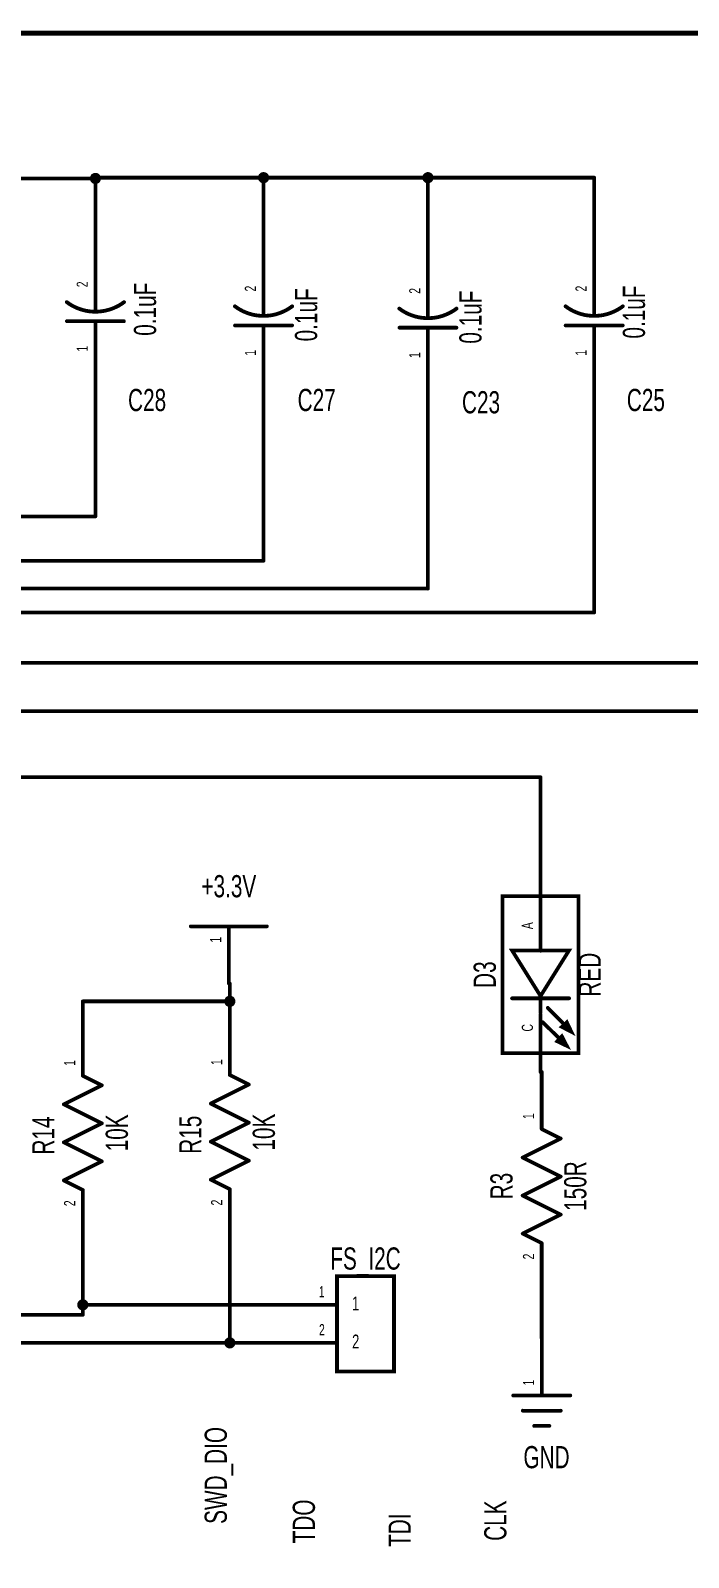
# Model space of a CAD drawing. Extents: x -0.3 to 11.2, y -0.5 to 7.6.
# Drawn here: x 7.19 to 8.919, y 3.548 to 7.561 of the extents above; entities that cross this region are included whole.
import ezdxf
from ezdxf.enums import TextEntityAlignment as Align

# ---------------------------------------------------------------- set-up
doc = ezdxf.new("R2010")
doc.units = 0
for name, color, linetype in [('Element', 253, 'CONTINUOUS'), ('Net', 50, 'CONTINUOUS'), ('Pin', 50, 'CONTINUOUS'), ('Titles', 253, 'CONTINUOUS')]:
    doc.layers.add(name, color=color, linetype=linetype)

msp = doc.modelspace()

# ---------------------------------------------------------------- linework, layer by layer
at = {"layer": 'Element', "linetype": 'CONTINUOUS'}
for points, const_width in [([(7.3607, 6.8224), (7.3607, 6.8604)], 0.0098), ([(7.2855, 6.8476), (7.2921, 6.8429), (7.299, 6.8387), (7.3061, 6.835), (7.3135, 6.8317), (7.3211, 6.8289), (7.3288, 6.8266), (7.3367, 6.8247), (7.3446, 6.8234), (7.3527, 6.8227), (7.3607, 6.8224), (7.3688, 6.8227), (7.3768, 6.8235), (7.3848, 6.8248), (7.3927, 6.8266), (7.4004, 6.8289), (7.408, 6.8317), (7.4153, 6.835), (7.4225, 6.8387), (7.4294, 6.8429), (7.436, 6.8476)], 0.01), ([(7.7275, 6.8366), (7.7341, 6.8319), (7.741, 6.8277), (7.7481, 6.8239), (7.7555, 6.8207), (7.763, 6.8179), (7.7708, 6.8155), (7.7786, 6.8137), (7.7866, 6.8124), (7.7946, 6.8117), (7.8027, 6.8114), (7.8108, 6.8117), (7.8188, 6.8124), (7.8268, 6.8137), (7.8346, 6.8155), (7.8424, 6.8179), (7.8499, 6.8207), (7.8573, 6.824), (7.8644, 6.8277), (7.8713, 6.8319), (7.8779, 6.8366)], 0.01), ([(7.8027, 6.8114), (7.8027, 6.8494)], 0.0098), ([(8.1595, 6.8306), (8.1661, 6.8259), (8.173, 6.8217), (8.1801, 6.8179), (8.1875, 6.8147), (8.195, 6.8119), (8.2028, 6.8095), (8.2106, 6.8077), (8.2186, 6.8064), (8.2266, 6.8057), (8.2347, 6.8054), (8.2428, 6.8057), (8.2508, 6.8064), (8.2588, 6.8077), (8.2666, 6.8095), (8.2744, 6.8119), (8.2819, 6.8147), (8.2893, 6.818), (8.2964, 6.8217), (8.3033, 6.8259), (8.3099, 6.8306)], 0.01), ([(8.2347, 6.8054), (8.2347, 6.8434)], 0.0098), ([(8.5965, 6.8366), (8.6031, 6.8319), (8.61, 6.8277), (8.6171, 6.8239), (8.6245, 6.8207), (8.632, 6.8179), (8.6398, 6.8155), (8.6476, 6.8137), (8.6556, 6.8124), (8.6636, 6.8117), (8.6717, 6.8114), (8.6798, 6.8117), (8.6878, 6.8124), (8.6958, 6.8137), (8.7036, 6.8155), (8.7114, 6.8179), (8.7189, 6.8207), (8.7263, 6.824), (8.7334, 6.8277), (8.7403, 6.8319), (8.7469, 6.8366)], 0.01), ([(8.6717, 6.8114), (8.6717, 6.8494)], 0.0098), ([(7.4357, 6.7974), (7.2857, 6.7974)], 0.0098), ([(7.3607, 6.7604), (7.3607, 6.7974)], 0.0098), ([(7.8777, 6.7864), (7.7277, 6.7864)], 0.0098), ([(7.8027, 6.7494), (7.8027, 6.7864)], 0.0098), ([(8.3097, 6.7804), (8.1597, 6.7804)], 0.0098), ([(8.2347, 6.7434), (8.2347, 6.7804)], 0.0098), ([(8.7467, 6.7864), (8.5967, 6.7864)], 0.0098), ([(8.6717, 6.7494), (8.6717, 6.7864)], 0.0098), ([(8.4307, 5.2864), (8.6307, 5.2864), (8.6307, 4.8739), (8.4307, 4.8739), (8.4307, 5.2864)], 0.0098), ([(7.6114, 5.2069), (7.8114, 5.2069)], 0.0098), ([(8.5307, 5.1799), (8.5307, 5.1429)], 0.0098), ([(8.5307, 5.0239), (8.6057, 5.1439), (8.4557, 5.1439), (8.5307, 5.0239)], 0.0098), ([(8.4557, 5.0179), (8.6057, 5.0179)], 0.0098), ([(8.5307, 5.0179), (8.5307, 4.9799)], 0.0098), ([(8.5497, 4.9929), (8.6117, 4.9299)], 0.0098), ([(8.5367, 4.9549), (8.5997, 4.8929)], 0.0098), ([(8.5997, 4.9549), (8.5867, 4.9429), (8.6117, 4.9299), (8.5997, 4.9549)], 0.0098), ([(8.5867, 4.9179), (8.5747, 4.9049), (8.5997, 4.8929), (8.5867, 4.9179)], 0.0098), ([(7.3276, 4.8143), (7.3776, 4.7893)], 0.0098), ([(7.714, 4.8162), (7.764, 4.7912)], 0.0098), ([(7.3776, 4.7893), (7.2776, 4.7393)], 0.0098), ([(7.764, 4.7912), (7.664, 4.7412)], 0.0098), ([(7.2776, 4.7393), (7.3776, 4.6893)], 0.0098), ([(7.664, 4.7412), (7.764, 4.6912)], 0.0098), ([(7.764, 4.6912), (7.664, 4.6412)], 0.0098), ([(7.3776, 4.6893), (7.2776, 4.6393)], 0.0098), ([(8.5337, 4.6744), (8.5837, 4.6494)], 0.0098), ([(7.2776, 4.6393), (7.3776, 4.5893)], 0.0098), ([(7.664, 4.6412), (7.764, 4.5912)], 0.0098), ([(8.5837, 4.6494), (8.4837, 4.5994)], 0.0098), ([(7.3776, 4.5893), (7.2776, 4.5393)], 0.0098), ([(7.764, 4.5912), (7.664, 4.5412)], 0.0098), ([(8.4837, 4.5994), (8.5837, 4.5494)], 0.0098), ([(7.2776, 4.5393), (7.3276, 4.5143)], 0.0098), ([(7.664, 4.5412), (7.714, 4.5162)], 0.0098), ([(8.5837, 4.5494), (8.4837, 4.4994)], 0.0098), ([(8.4837, 4.4994), (8.5837, 4.4494)], 0.0098), ([(8.5837, 4.4494), (8.4837, 4.3994)], 0.0098), ([(8.4837, 4.3994), (8.5337, 4.3744)], 0.0098), ([(7.9957, 4.2874), (8.1456, 4.2874), (8.1456, 4.0374), (7.9957, 4.0374), (7.9957, 4.2874)], 0.0098), ([(8.4589, 3.9741), (8.6089, 3.9741)], 0.0098), ([(8.4839, 3.9341), (8.5839, 3.9341)], 0.0098), ([(8.5139, 3.8941), (8.5539, 3.8941)], 0.0098)]:
    msp.add_lwpolyline(points, dxfattribs=dict(at, const_width=const_width))
for points, const_width in [([(7.3583, 6.8604, 1), (7.3632, 6.8604, 1), (7.3583, 6.8604, 1)], 0.0049), ([(7.283, 6.8476, 1), (7.288, 6.8476, 1), (7.283, 6.8476, 1)], 0.005), ([(7.3583, 6.8224, 1), (7.3632, 6.8224, 1), (7.3583, 6.8224, 1)], 0.0049), ([(7.4335, 6.8476, 1), (7.4385, 6.8476, 1), (7.4335, 6.8476, 1)], 0.005), ([(7.725, 6.8366, 1), (7.73, 6.8366, 1), (7.725, 6.8366, 1)], 0.005), ([(7.8002, 6.8494, 1), (7.8052, 6.8494, 1), (7.8002, 6.8494, 1)], 0.0049), ([(7.8754, 6.8366, 1), (7.8804, 6.8366, 1), (7.8754, 6.8366, 1)], 0.005), ([(8.157, 6.8306, 1), (8.162, 6.8306, 1), (8.157, 6.8306, 1)], 0.005), ([(8.2322, 6.8434, 1), (8.2372, 6.8434, 1), (8.2322, 6.8434, 1)], 0.0049), ([(8.3074, 6.8306, 1), (8.3124, 6.8306, 1), (8.3074, 6.8306, 1)], 0.005), ([(8.594, 6.8366, 1), (8.599, 6.8366, 1), (8.594, 6.8366, 1)], 0.005), ([(8.6692, 6.8494, 1), (8.6742, 6.8494, 1), (8.6692, 6.8494, 1)], 0.0049), ([(8.7444, 6.8366, 1), (8.7494, 6.8366, 1), (8.7444, 6.8366, 1)], 0.005), ([(7.2833, 6.7974, 1), (7.2882, 6.7974, 1), (7.2833, 6.7974, 1)], 0.0049), ([(7.3583, 6.7974, 1), (7.3632, 6.7974, 1), (7.3583, 6.7974, 1)], 0.0049), ([(7.4333, 6.7974, 1), (7.4382, 6.7974, 1), (7.4333, 6.7974, 1)], 0.0049), ([(7.7252, 6.7864, 1), (7.7302, 6.7864, 1), (7.7252, 6.7864, 1)], 0.0049), ([(7.8002, 6.8114, 1), (7.8052, 6.8114, 1), (7.8002, 6.8114, 1)], 0.0049), ([(7.8002, 6.7864, 1), (7.8052, 6.7864, 1), (7.8002, 6.7864, 1)], 0.0049), ([(7.8752, 6.7864, 1), (7.8802, 6.7864, 1), (7.8752, 6.7864, 1)], 0.0049), ([(8.1572, 6.7804, 1), (8.1622, 6.7804, 1), (8.1572, 6.7804, 1)], 0.0049), ([(8.2322, 6.8054, 1), (8.2372, 6.8054, 1), (8.2322, 6.8054, 1)], 0.0049), ([(8.2322, 6.7804, 1), (8.2372, 6.7804, 1), (8.2322, 6.7804, 1)], 0.0049), ([(8.3072, 6.7804, 1), (8.3122, 6.7804, 1), (8.3072, 6.7804, 1)], 0.0049), ([(8.5942, 6.7864, 1), (8.5992, 6.7864, 1), (8.5942, 6.7864, 1)], 0.0049), ([(8.6692, 6.8114, 1), (8.6742, 6.8114, 1), (8.6692, 6.8114, 1)], 0.0049), ([(8.6692, 6.7864, 1), (8.6742, 6.7864, 1), (8.6692, 6.7864, 1)], 0.0049), ([(8.7442, 6.7864, 1), (8.7492, 6.7864, 1), (8.7442, 6.7864, 1)], 0.0049), ([(7.3583, 6.7604, 1), (7.3632, 6.7604, 1), (7.3583, 6.7604, 1)], 0.0049), ([(7.8002, 6.7494, 1), (7.8052, 6.7494, 1), (7.8002, 6.7494, 1)], 0.0049), ([(8.2322, 6.7434, 1), (8.2372, 6.7434, 1), (8.2322, 6.7434, 1)], 0.0049), ([(8.6692, 6.7494, 1), (8.6742, 6.7494, 1), (8.6692, 6.7494, 1)], 0.0049), ([(7.609, 5.2069, 1), (7.6139, 5.2069, 1), (7.609, 5.2069, 1)], 0.0049), ([(7.809, 5.2069, 1), (7.8139, 5.2069, 1), (7.809, 5.2069, 1)], 0.0049), ([(8.5282, 5.1799, 1), (8.5332, 5.1799, 1), (8.5282, 5.1799, 1)], 0.0049), ([(8.5282, 5.1429, 1), (8.5332, 5.1429, 1), (8.5282, 5.1429, 1)], 0.0049), ([(8.4532, 5.0179, 1), (8.4582, 5.0179, 1), (8.4532, 5.0179, 1)], 0.0049), ([(8.5282, 5.0239, 1), (8.5332, 5.0239, 1), (8.5282, 5.0239, 1)], 0.0049), ([(8.5282, 5.0179, 1), (8.5332, 5.0179, 1), (8.5282, 5.0179, 1)], 0.0049), ([(8.6032, 5.0179, 1), (8.6082, 5.0179, 1), (8.6032, 5.0179, 1)], 0.0049), ([(8.5282, 4.9799, 1), (8.5332, 4.9799, 1), (8.5282, 4.9799, 1)], 0.0049), ([(8.5472, 4.9929, 1), (8.5522, 4.9929, 1), (8.5472, 4.9929, 1)], 0.0049), ([(8.5342, 4.9549, 1), (8.5392, 4.9549, 1), (8.5342, 4.9549, 1)], 0.0049), ([(8.5972, 4.9549, 1), (8.6022, 4.9549, 1), (8.5972, 4.9549, 1)], 0.0049), ([(8.5842, 4.9179, 1), (8.5892, 4.9179, 1), (8.5842, 4.9179, 1)], 0.0049), ([(8.5972, 4.8929, 1), (8.6022, 4.8929, 1), (8.5972, 4.8929, 1)], 0.0049), ([(8.6092, 4.9299, 1), (8.6142, 4.9299, 1), (8.6092, 4.9299, 1)], 0.0049), ([(7.3252, 4.8143, 1), (7.3301, 4.8143, 1), (7.3252, 4.8143, 1)], 0.0049), ([(7.7116, 4.8162, 1), (7.7165, 4.8162, 1), (7.7116, 4.8162, 1)], 0.0049), ([(7.3752, 4.7893, 1), (7.3801, 4.7893, 1), (7.3752, 4.7893, 1)], 0.0049), ([(7.3752, 4.7893, 1), (7.3801, 4.7893, 1), (7.3752, 4.7893, 1)], 0.0049), ([(7.7616, 4.7912, 1), (7.7665, 4.7912, 1), (7.7616, 4.7912, 1)], 0.0049), ([(7.7616, 4.7912, 1), (7.7665, 4.7912, 1), (7.7616, 4.7912, 1)], 0.0049), ([(7.2752, 4.7393, 1), (7.2801, 4.7393, 1), (7.2752, 4.7393, 1)], 0.0049), ([(7.2752, 4.7393, 1), (7.2801, 4.7393, 1), (7.2752, 4.7393, 1)], 0.0049), ([(7.6616, 4.7412, 1), (7.6665, 4.7412, 1), (7.6616, 4.7412, 1)], 0.0049), ([(7.6616, 4.7412, 1), (7.6665, 4.7412, 1), (7.6616, 4.7412, 1)], 0.0049), ([(7.7616, 4.6912, 1), (7.7665, 4.6912, 1), (7.7616, 4.6912, 1)], 0.0049), ([(7.7616, 4.6912, 1), (7.7665, 4.6912, 1), (7.7616, 4.6912, 1)], 0.0049), ([(7.3752, 4.6893, 1), (7.3801, 4.6893, 1), (7.3752, 4.6893, 1)], 0.0049), ([(7.3752, 4.6893, 1), (7.3801, 4.6893, 1), (7.3752, 4.6893, 1)], 0.0049), ([(8.5312, 4.6744, 1), (8.5362, 4.6744, 1), (8.5312, 4.6744, 1)], 0.0049), ([(7.2752, 4.6393, 1), (7.2801, 4.6393, 1), (7.2752, 4.6393, 1)], 0.0049), ([(7.2752, 4.6393, 1), (7.2801, 4.6393, 1), (7.2752, 4.6393, 1)], 0.0049), ([(7.6616, 4.6412, 1), (7.6665, 4.6412, 1), (7.6616, 4.6412, 1)], 0.0049), ([(7.6616, 4.6412, 1), (7.6665, 4.6412, 1), (7.6616, 4.6412, 1)], 0.0049), ([(8.5812, 4.6494, 1), (8.5862, 4.6494, 1), (8.5812, 4.6494, 1)], 0.0049), ([(8.5812, 4.6494, 1), (8.5862, 4.6494, 1), (8.5812, 4.6494, 1)], 0.0049), ([(7.3752, 4.5893, 1), (7.3801, 4.5893, 1), (7.3752, 4.5893, 1)], 0.0049), ([(7.3752, 4.5893, 1), (7.3801, 4.5893, 1), (7.3752, 4.5893, 1)], 0.0049), ([(7.7616, 4.5912, 1), (7.7665, 4.5912, 1), (7.7616, 4.5912, 1)], 0.0049), ([(7.7616, 4.5912, 1), (7.7665, 4.5912, 1), (7.7616, 4.5912, 1)], 0.0049), ([(8.4812, 4.5994, 1), (8.4862, 4.5994, 1), (8.4812, 4.5994, 1)], 0.0049), ([(8.4812, 4.5994, 1), (8.4862, 4.5994, 1), (8.4812, 4.5994, 1)], 0.0049), ([(7.2752, 4.5393, 1), (7.2801, 4.5393, 1), (7.2752, 4.5393, 1)], 0.0049), ([(7.2752, 4.5393, 1), (7.2801, 4.5393, 1), (7.2752, 4.5393, 1)], 0.0049), ([(7.6616, 4.5412, 1), (7.6665, 4.5412, 1), (7.6616, 4.5412, 1)], 0.0049), ([(7.6616, 4.5412, 1), (7.6665, 4.5412, 1), (7.6616, 4.5412, 1)], 0.0049), ([(8.5812, 4.5494, 1), (8.5862, 4.5494, 1), (8.5812, 4.5494, 1)], 0.0049), ([(8.5812, 4.5494, 1), (8.5862, 4.5494, 1), (8.5812, 4.5494, 1)], 0.0049), ([(7.3252, 4.5143, 1), (7.3301, 4.5143, 1), (7.3252, 4.5143, 1)], 0.0049), ([(7.7116, 4.5162, 1), (7.7165, 4.5162, 1), (7.7116, 4.5162, 1)], 0.0049), ([(8.4812, 4.4994, 1), (8.4862, 4.4994, 1), (8.4812, 4.4994, 1)], 0.0049), ([(8.4812, 4.4994, 1), (8.4862, 4.4994, 1), (8.4812, 4.4994, 1)], 0.0049), ([(8.5812, 4.4494, 1), (8.5862, 4.4494, 1), (8.5812, 4.4494, 1)], 0.0049), ([(8.5812, 4.4494, 1), (8.5862, 4.4494, 1), (8.5812, 4.4494, 1)], 0.0049), ([(8.4812, 4.3994, 1), (8.4862, 4.3994, 1), (8.4812, 4.3994, 1)], 0.0049), ([(8.4812, 4.3994, 1), (8.4862, 4.3994, 1), (8.4812, 4.3994, 1)], 0.0049), ([(8.5312, 4.3744, 1), (8.5362, 4.3744, 1), (8.5312, 4.3744, 1)], 0.0049), ([(8.4564, 3.9741, 1), (8.4614, 3.9741, 1), (8.4564, 3.9741, 1)], 0.0049), ([(8.6064, 3.9741, 1), (8.6114, 3.9741, 1), (8.6064, 3.9741, 1)], 0.0049), ([(8.4814, 3.9341, 1), (8.4864, 3.9341, 1), (8.4814, 3.9341, 1)], 0.0049), ([(8.5814, 3.9341, 1), (8.5864, 3.9341, 1), (8.5814, 3.9341, 1)], 0.0049), ([(8.5114, 3.8941, 1), (8.5164, 3.8941, 1), (8.5114, 3.8941, 1)], 0.0049), ([(8.5514, 3.8941, 1), (8.5564, 3.8941, 1), (8.5514, 3.8941, 1)], 0.0049)]:
    msp.add_lwpolyline(points, format="xyb", dxfattribs=dict(at, const_width=const_width))
at = {"layer": 'Net', "linetype": 'CONTINUOUS', "const_width": 0.0098}
for points in [[(7.3509, 7.1726), (7.3514, 7.1696), (7.3528, 7.1668), (7.3549, 7.1646), (7.3577, 7.1632), (7.3607, 7.1628), (7.3638, 7.1632), (7.3665, 7.1646), (7.3687, 7.1668), (7.3701, 7.1696), (7.3706, 7.1726), (7.3701, 7.1756), (7.3687, 7.1784), (7.3665, 7.1806), (7.3638, 7.182), (7.3607, 7.1824), (7.3577, 7.182), (7.3549, 7.1806), (7.3528, 7.1784), (7.3514, 7.1756), (7.3509, 7.1726)], [(7.7929, 7.1747), (7.7933, 7.1716), (7.7947, 7.1689), (7.7969, 7.1667), (7.7997, 7.1653), (7.8027, 7.1648), (7.8057, 7.1653), (7.8085, 7.1667), (7.8107, 7.1689), (7.8121, 7.1716), (7.8125, 7.1747), (7.8121, 7.1777), (7.8107, 7.1805), (7.8085, 7.1826), (7.8057, 7.184), (7.8027, 7.1845), (7.7997, 7.184), (7.7969, 7.1826), (7.7947, 7.1805), (7.7933, 7.1777), (7.7929, 7.1747)], [(8.2249, 7.1747), (8.2253, 7.1716), (8.2267, 7.1689), (8.2289, 7.1667), (8.2317, 7.1653), (8.2347, 7.1648), (8.2377, 7.1653), (8.2405, 7.1667), (8.2427, 7.1689), (8.2441, 7.1716), (8.2445, 7.1747), (8.2441, 7.1777), (8.2427, 7.1805), (8.2405, 7.1826), (8.2377, 7.184), (8.2347, 7.1845), (8.2317, 7.184), (8.2289, 7.1826), (8.2267, 7.1805), (8.2253, 7.1777), (8.2249, 7.1747)], [(3.5787, 7.1726), (7.3607, 7.1726)], [(7.3607, 7.1726), (7.3607, 7.1747)], [(7.3607, 7.1747), (8.2347, 7.1747)], [(7.3607, 7.1726), (7.3607, 7.0104)], [(7.8027, 6.9994), (7.8027, 7.1747)], [(8.6717, 7.1747), (8.2347, 7.1747)], [(8.2347, 7.1747), (8.2347, 6.9934)], [(8.6717, 6.9994), (8.6717, 7.1747)], [(7.3607, 6.2844), (7.3607, 6.6104)], [(7.8027, 6.5994), (7.8027, 6.1679)], [(8.2347, 6.0946), (8.2347, 6.5934)], [(8.6717, 6.0318), (8.6717, 6.5994)], [(5.36, 6.2844), (7.3607, 6.2844)], [(7.8027, 6.1679), (5.535, 6.1679)], [(5.6103, 6.0946), (8.2347, 6.0946)], [(5.685, 6.0318), (8.6717, 6.0318)], [(9.4472, 5.8993), (5.96, 5.8993)], [(6.26, 5.7726), (9.2477, 5.7726)], [(7.1222, 5.5989), (8.5307, 5.5989)], [(8.5307, 5.5989), (8.5307, 5.3234)], [(7.714, 5.0569), (7.714, 4.9662)], [(7.7042, 5.0099), (7.7047, 5.0069), (7.7061, 5.0041), (7.7083, 5.0019), (7.711, 5.0005), (7.714, 5.0001), (7.7171, 5.0005), (7.7198, 5.0019), (7.722, 5.0041), (7.7234, 5.0069), (7.7239, 5.0099), (7.7234, 5.0129), (7.722, 5.0157), (7.7198, 5.0179), (7.7171, 5.0193), (7.714, 5.0197), (7.711, 5.0193), (7.7083, 5.0179), (7.7061, 5.0157), (7.7047, 5.0129), (7.7042, 5.0099)], [(7.714, 5.0099), (7.3276, 5.0099)], [(7.3276, 5.0099), (7.3276, 4.9643)], [(8.5337, 4.8244), (8.5337, 4.8244)], [(7.3276, 4.1861), (7.3276, 4.3643)], [(7.714, 4.3662), (7.714, 4.1124)], [(7.3178, 4.2124), (7.3183, 4.2093), (7.3197, 4.2066), (7.3218, 4.2044), (7.3246, 4.203), (7.3276, 4.2025), (7.3307, 4.203), (7.3334, 4.2044), (7.3356, 4.2066), (7.337, 4.2093), (7.3375, 4.2124), (7.337, 4.2154), (7.3356, 4.2181), (7.3334, 4.2203), (7.3307, 4.2217), (7.3276, 4.2222), (7.3246, 4.2217), (7.3218, 4.2203), (7.3197, 4.2181), (7.3183, 4.2154), (7.3178, 4.2124)], [(7.8457, 4.2124), (7.3276, 4.2124)], [(8.5337, 4.1241), (8.5337, 4.2244)], [(6.51, 4.1861), (7.3276, 4.1861)], [(6.51, 4.1124), (7.846, 4.1124)], [(7.7042, 4.1124), (7.7047, 4.1093), (7.7061, 4.1066), (7.7083, 4.1044), (7.711, 4.103), (7.714, 4.1025), (7.7171, 4.103), (7.7198, 4.1044), (7.722, 4.1066), (7.7234, 4.1093), (7.7239, 4.1124), (7.7234, 4.1154), (7.722, 4.1181), (7.7198, 4.1203), (7.7171, 4.1217), (7.714, 4.1222), (7.711, 4.1217), (7.7083, 4.1203), (7.7061, 4.1181), (7.7047, 4.1154), (7.7042, 4.1124)]]:
    msp.add_lwpolyline(points, dxfattribs=at)
at = {"layer": 'Net', "linetype": 'CONTINUOUS', "const_width": 0.0049}
for points in [[(7.3484, 7.1726, 1), (7.3533, 7.1726, 1), (7.3484, 7.1726, 1)], [(7.3583, 7.1747, 1), (7.3632, 7.1747, 1), (7.3583, 7.1747, 1)], [(7.3583, 7.1747, 1), (7.3632, 7.1747, 1), (7.3583, 7.1747, 1)], [(7.3583, 7.1726, 1), (7.3632, 7.1726, 1), (7.3583, 7.1726, 1)], [(7.3583, 7.1726, 1), (7.3632, 7.1726, 1), (7.3583, 7.1726, 1)], [(7.3583, 7.1726, 1), (7.3632, 7.1726, 1), (7.3583, 7.1726, 1)], [(7.7904, 7.1747, 1), (7.7953, 7.1747, 1), (7.7904, 7.1747, 1)], [(7.8002, 7.1747, 1), (7.8052, 7.1747, 1), (7.8002, 7.1747, 1)], [(8.2224, 7.1747, 1), (8.2273, 7.1747, 1), (8.2224, 7.1747, 1)], [(8.2322, 7.1747, 1), (8.2372, 7.1747, 1), (8.2322, 7.1747, 1)], [(8.2322, 7.1747, 1), (8.2372, 7.1747, 1), (8.2322, 7.1747, 1)], [(8.2322, 7.1747, 1), (8.2372, 7.1747, 1), (8.2322, 7.1747, 1)], [(8.6692, 7.1747, 1), (8.6742, 7.1747, 1), (8.6692, 7.1747, 1)], [(8.6692, 7.1747, 1), (8.6742, 7.1747, 1), (8.6692, 7.1747, 1)], [(7.3583, 7.0104, 1), (7.3632, 7.0104, 1), (7.3583, 7.0104, 1)], [(7.8002, 6.9994, 1), (7.8052, 6.9994, 1), (7.8002, 6.9994, 1)], [(8.2322, 6.9934, 1), (8.2372, 6.9934, 1), (8.2322, 6.9934, 1)], [(8.6692, 6.9994, 1), (8.6742, 6.9994, 1), (8.6692, 6.9994, 1)], [(7.3583, 6.6104, 1), (7.3632, 6.6104, 1), (7.3583, 6.6104, 1)], [(7.8002, 6.5994, 1), (7.8052, 6.5994, 1), (7.8002, 6.5994, 1)], [(8.2322, 6.5934, 1), (8.2372, 6.5934, 1), (8.2322, 6.5934, 1)], [(8.6692, 6.5994, 1), (8.6742, 6.5994, 1), (8.6692, 6.5994, 1)], [(7.3583, 6.2844, 1), (7.3632, 6.2844, 1), (7.3583, 6.2844, 1)], [(7.3583, 6.2844, 1), (7.3632, 6.2844, 1), (7.3583, 6.2844, 1)], [(7.8002, 6.1679, 1), (7.8052, 6.1679, 1), (7.8002, 6.1679, 1)], [(7.8002, 6.1679, 1), (7.8052, 6.1679, 1), (7.8002, 6.1679, 1)], [(8.2322, 6.0946, 1), (8.2372, 6.0946, 1), (8.2322, 6.0946, 1)], [(8.2322, 6.0946, 1), (8.2372, 6.0946, 1), (8.2322, 6.0946, 1)], [(8.6692, 6.0318, 1), (8.6742, 6.0318, 1), (8.6692, 6.0318, 1)], [(8.6692, 6.0318, 1), (8.6742, 6.0318, 1), (8.6692, 6.0318, 1)], [(8.5282, 5.5989, 1), (8.5332, 5.5989, 1), (8.5282, 5.5989, 1)], [(8.5282, 5.5989, 1), (8.5332, 5.5989, 1), (8.5282, 5.5989, 1)], [(8.5282, 5.3234, 1), (8.5332, 5.3234, 1), (8.5282, 5.3234, 1)], [(7.7116, 5.0569, 1), (7.7165, 5.0569, 1), (7.7116, 5.0569, 1)], [(7.3252, 5.0099, 1), (7.3301, 5.0099, 1), (7.3252, 5.0099, 1)], [(7.3252, 5.0099, 1), (7.3301, 5.0099, 1), (7.3252, 5.0099, 1)], [(7.7017, 5.0099, 1), (7.7067, 5.0099, 1), (7.7017, 5.0099, 1)], [(7.7116, 5.0099, 1), (7.7165, 5.0099, 1), (7.7116, 5.0099, 1)], [(7.3252, 4.9643, 1), (7.3301, 4.9643, 1), (7.3252, 4.9643, 1)], [(7.7116, 4.9662, 1), (7.7165, 4.9662, 1), (7.7116, 4.9662, 1)], [(8.5312, 4.8244, 1), (8.5362, 4.8244, 1), (8.5312, 4.8244, 1)], [(7.3252, 4.3643, 1), (7.3301, 4.3643, 1), (7.3252, 4.3643, 1)], [(7.7116, 4.3662, 1), (7.7165, 4.3662, 1), (7.7116, 4.3662, 1)], [(7.3153, 4.2124, 1), (7.3203, 4.2124, 1), (7.3153, 4.2124, 1)], [(7.3252, 4.2124, 1), (7.3301, 4.2124, 1), (7.3252, 4.2124, 1)], [(7.8432, 4.2124, 1), (7.8481, 4.2124, 1), (7.8432, 4.2124, 1)], [(8.5312, 4.2244, 1), (8.5362, 4.2244, 1), (8.5312, 4.2244, 1)], [(7.3252, 4.1861, 1), (7.3301, 4.1861, 1), (7.3252, 4.1861, 1)], [(7.3252, 4.1861, 1), (7.3301, 4.1861, 1), (7.3252, 4.1861, 1)], [(7.7017, 4.1124, 1), (7.7067, 4.1124, 1), (7.7017, 4.1124, 1)], [(7.7116, 4.1124, 1), (7.7165, 4.1124, 1), (7.7116, 4.1124, 1)], [(7.8436, 4.1124, 1), (7.8485, 4.1124, 1), (7.8436, 4.1124, 1)], [(8.5312, 4.1241, 1), (8.5362, 4.1241, 1), (8.5312, 4.1241, 1)]]:
    msp.add_lwpolyline(points, format="xyb", dxfattribs=at)
at = {"layer": 'Pin', "linetype": 'CONTINUOUS', "const_width": 0.0098}
for points in [[(7.3607, 6.8604), (7.3607, 7.0104)], [(7.8027, 6.8494), (7.8027, 6.9994)], [(8.2347, 6.8434), (8.2347, 6.9934)], [(8.6717, 6.8494), (8.6717, 6.9994)], [(7.3607, 6.7604), (7.3607, 6.6104)], [(7.8027, 6.7494), (7.8027, 6.5994)], [(8.2347, 6.7434), (8.2347, 6.5934)], [(8.6717, 6.7494), (8.6717, 6.5994)], [(8.5307, 5.1734), (8.5307, 5.3234)], [(7.7114, 5.2069), (7.7114, 5.0569)], [(8.5307, 4.9744), (8.5307, 4.8244)], [(7.3276, 4.8143), (7.3276, 4.9643)], [(7.714, 4.8162), (7.714, 4.9662)], [(8.5337, 4.6744), (8.5337, 4.8244)], [(7.3276, 4.5143), (7.3276, 4.3643)], [(7.714, 4.5162), (7.714, 4.3662)], [(8.5337, 4.3744), (8.5337, 4.2244)], [(7.9957, 4.2124), (7.8457, 4.2124)], [(7.996, 4.1124), (7.846, 4.1124)], [(8.5339, 3.9741), (8.5339, 4.1241)]]:
    msp.add_lwpolyline(points, dxfattribs=at)
at = {"layer": 'Pin', "linetype": 'CONTINUOUS', "const_width": 0.0049}
for points in [[(7.3583, 7.0104, 1), (7.3632, 7.0104, 1), (7.3583, 7.0104, 1)], [(7.8002, 6.9994, 1), (7.8052, 6.9994, 1), (7.8002, 6.9994, 1)], [(8.2322, 6.9934, 1), (8.2372, 6.9934, 1), (8.2322, 6.9934, 1)], [(8.6692, 6.9994, 1), (8.6742, 6.9994, 1), (8.6692, 6.9994, 1)], [(7.3583, 6.8604, 1), (7.3632, 6.8604, 1), (7.3583, 6.8604, 1)], [(7.8002, 6.8494, 1), (7.8052, 6.8494, 1), (7.8002, 6.8494, 1)], [(8.2322, 6.8434, 1), (8.2372, 6.8434, 1), (8.2322, 6.8434, 1)], [(8.6692, 6.8494, 1), (8.6742, 6.8494, 1), (8.6692, 6.8494, 1)], [(7.3583, 6.7604, 1), (7.3632, 6.7604, 1), (7.3583, 6.7604, 1)], [(7.8002, 6.7494, 1), (7.8052, 6.7494, 1), (7.8002, 6.7494, 1)], [(8.2322, 6.7434, 1), (8.2372, 6.7434, 1), (8.2322, 6.7434, 1)], [(8.6692, 6.7494, 1), (8.6742, 6.7494, 1), (8.6692, 6.7494, 1)], [(7.3583, 6.6104, 1), (7.3632, 6.6104, 1), (7.3583, 6.6104, 1)], [(7.8002, 6.5994, 1), (7.8052, 6.5994, 1), (7.8002, 6.5994, 1)], [(8.2322, 6.5934, 1), (8.2372, 6.5934, 1), (8.2322, 6.5934, 1)], [(8.6692, 6.5994, 1), (8.6742, 6.5994, 1), (8.6692, 6.5994, 1)], [(8.5282, 5.3234, 1), (8.5332, 5.3234, 1), (8.5282, 5.3234, 1)], [(7.709, 5.2069, 1), (7.7139, 5.2069, 1), (7.709, 5.2069, 1)], [(8.5282, 5.1734, 1), (8.5332, 5.1734, 1), (8.5282, 5.1734, 1)], [(7.709, 5.0569, 1), (7.7139, 5.0569, 1), (7.709, 5.0569, 1)], [(8.5282, 4.9744, 1), (8.5332, 4.9744, 1), (8.5282, 4.9744, 1)], [(7.3252, 4.9643, 1), (7.3301, 4.9643, 1), (7.3252, 4.9643, 1)], [(7.7116, 4.9662, 1), (7.7165, 4.9662, 1), (7.7116, 4.9662, 1)], [(7.3252, 4.8143, 1), (7.3301, 4.8143, 1), (7.3252, 4.8143, 1)], [(7.7116, 4.8162, 1), (7.7165, 4.8162, 1), (7.7116, 4.8162, 1)], [(8.5282, 4.8244, 1), (8.5332, 4.8244, 1), (8.5282, 4.8244, 1)], [(8.5312, 4.8244, 1), (8.5362, 4.8244, 1), (8.5312, 4.8244, 1)], [(8.5312, 4.6744, 1), (8.5362, 4.6744, 1), (8.5312, 4.6744, 1)], [(7.3252, 4.5143, 1), (7.3301, 4.5143, 1), (7.3252, 4.5143, 1)], [(7.7116, 4.5162, 1), (7.7165, 4.5162, 1), (7.7116, 4.5162, 1)], [(8.5312, 4.3744, 1), (8.5362, 4.3744, 1), (8.5312, 4.3744, 1)], [(7.3252, 4.3643, 1), (7.3301, 4.3643, 1), (7.3252, 4.3643, 1)], [(7.7116, 4.3662, 1), (7.7165, 4.3662, 1), (7.7116, 4.3662, 1)], [(7.8432, 4.2124, 1), (7.8481, 4.2124, 1), (7.8432, 4.2124, 1)], [(7.9932, 4.2124, 1), (7.9981, 4.2124, 1), (7.9932, 4.2124, 1)], [(8.5312, 4.2244, 1), (8.5362, 4.2244, 1), (8.5312, 4.2244, 1)], [(7.8436, 4.1124, 1), (7.8485, 4.1124, 1), (7.8436, 4.1124, 1)], [(7.9936, 4.1124, 1), (7.9985, 4.1124, 1), (7.9936, 4.1124, 1)], [(8.5314, 4.1241, 1), (8.5364, 4.1241, 1), (8.5314, 4.1241, 1)], [(8.5314, 3.9741, 1), (8.5364, 3.9741, 1), (8.5314, 3.9741, 1)]]:
    msp.add_lwpolyline(points, format="xyb", dxfattribs=at)
at = {"layer": 'Titles', "linetype": 'CONTINUOUS', "const_width": 0.0131}
msp.add_lwpolyline([(11.2236, -0.5132), (-0.2694, -0.5132), (-0.2694, 7.5548), (11.2236, 7.5548), (11.2236, -0.5132)], dxfattribs=at)

# ---------------------------------------------------------------- texts
at = {"layer": 'Element', "width": 0.7}
for s, p in [('0.1uF', (7.4619, 6.8289)), ('0.1uF', (7.8853, 6.8142)), ('0.1uF', (8.3173, 6.8082)), ('0.1uF', (8.7469, 6.8216)), ('RED', (8.6307, 5.0801)), ('10K', (7.3878, 4.6643)), ('10K', (7.7742, 4.6662)), ('150R', (8.5928, 4.5244)), ('SWD_DIO', (7.6479, 3.764)), ('TDO', (7.8794, 3.6431)), ('CLK', (8.3827, 3.6452)), ('TDI', (8.1312, 3.6201))]:
    msp.add_text(s, height=0.0583, rotation=90, dxfattribs=at).set_placement(p, align=Align.TOP_CENTER)
for s, p in [('C28', (7.4966, 6.5437)), ('C27', (7.9423, 6.5438)), ('C23', (8.3743, 6.5378)), ('C25', (8.8076, 6.5438)), ('+3.3V', (7.7114, 5.2659)), ('FS_I2C', (8.0706, 4.2874)), ('GND', (8.5464, 3.7654))]:
    msp.add_text(s, height=0.0583, dxfattribs=at).set_placement(p, align=Align.BOTTOM_CENTER)
for s, p in [('D3', (8.4307, 5.0801)), ('R14', (7.2705, 4.6573)), ('R15', (7.6569, 4.6593)), ('R3', (8.4746, 4.5244))]:
    msp.add_text(s, height=0.0583, rotation=90, dxfattribs=at).set_placement(p, align=Align.BOTTOM_CENTER)
at = {"layer": 'Pin', "width": 0.7}
for s, p in [('2', (7.3115, 6.8867)), ('2', (7.7535, 6.8756)), ('2', (8.1855, 6.8696)), ('2', (8.6225, 6.8756)), ('1', (7.3115, 6.7178)), ('1', (7.7535, 6.7067)), ('1', (8.1855, 6.7007)), ('1', (8.6225, 6.7067)), ('A', (8.4815, 5.1996)), ('1', (7.6622, 5.1642)), ('C', (8.4815, 4.9306)), ('1', (7.6648, 4.8425)), ('1', (7.2784, 4.8405)), ('1', (8.4845, 4.7006)), ('2', (7.2784, 4.4717)), ('2', (7.6648, 4.4736)), ('2', (8.4845, 4.3317)), ('1', (8.4847, 4.0004))]:
    msp.add_text(s, height=0.0292, rotation=90, dxfattribs=at).set_placement(p, align=Align.TOP_LEFT)
for s, height, p in [('1', 0.0292, (7.9481, 4.2616)), ('1', 0.0365, (8.0351, 4.2342)), ('2', 0.0292, (7.9485, 4.1616)), ('2', 0.0365, (8.0354, 4.1342))]:
    msp.add_text(s, height=height, dxfattribs=at).set_placement(p, align=Align.TOP_LEFT)

doc.saveas('drawing.dxf')
